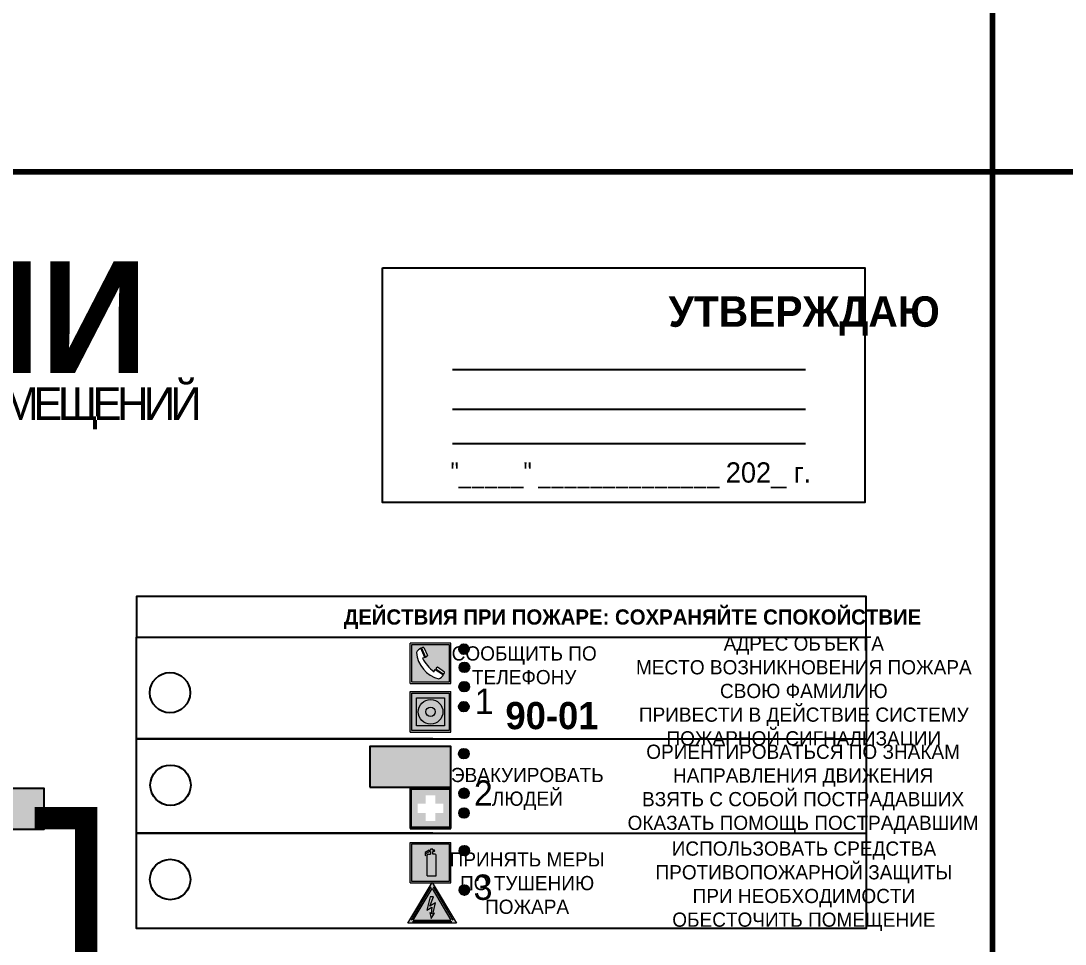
# Model space of a CAD drawing. Header units: millimetres. Extents: x 13114 to 67229, y 22859 to 38520.
# Drawn here: x 17675.6 to 17881.3, y 24916.2 to 25098 of the extents above; entities that cross this region are included whole.
import ezdxf

# ---------------------------------------------------------------- set-up
doc = ezdxf.new("R2010")
doc.units = ezdxf.units.MM
doc.layers.add('План_Штампы', color=7, linetype='Continuous')
doc.styles.add('обычный', font='arial.ttf')

# ---------------------------------------------------------------- blocks, each defined once
blk = doc.blocks.new('A$C3E6D3DDE')
at = {"lineweight": 5}
h = blk.add_hatch(color=40, dxfattribs=at)
h.paths.add_polyline_path([(24.1, 1.45), (16.46, -11.35), (31.74, -11.35)])
h.paths.add_polyline_path([(24.09, -0.46), (30.03, -10.41), (18.14, -10.41)], flags=16)
h.paths.add_polyline_path([(24.54, -3.08), (23.41, -6.02), (25.13, -5.01), (24.33, -8.5), (24.82, -8.27), (23.79, -9.86), (23.4, -8.04), (23.8, -8.43), (24.04, -6.29), (22.39, -7.25), (23.44, -3.08)], flags=0)
h = blk.add_hatch(color=256, dxfattribs=at)
h.paths.add_polyline_path([(24.37, 0.03, 0.567511), (23.82, 0.03), (17.59, -10.4, 0.582454), (17.86, -10.88), (30.32, -10.88, 0.582149), (30.6, -10.4)])
h.paths.add_polyline_path([(24.09, -0.46), (18.14, -10.41), (30.03, -10.41)], flags=16)
h.paths.add_polyline_path([(24.54, -3.08), (23.41, -6.02), (25.13, -5.01), (24.33, -8.5), (24.82, -8.27), (23.79, -9.86), (23.4, -8.04), (23.8, -8.43), (24.04, -6.29), (22.39, -7.25), (23.44, -3.08)], flags=0)
h = blk.add_hatch(color=40, dxfattribs=at)
h.paths.add_polyline_path([(24.09, -0.46), (18.14, -10.41), (30.03, -10.41)])
h.paths.add_polyline_path([(24.82, -8.27), (23.79, -9.86), (23.4, -8.04), (23.8, -8.43), (24.04, -6.29), (22.39, -7.25), (23.44, -3.08), (24.54, -3.08), (23.41, -6.02), (25.13, -5.01), (24.33, -8.5)], flags=16)
at = {"color": 40, "lineweight": 5}
for p, q in [((16.46, -11.35), (24.1, 1.45)), ((24.1, 1.45), (31.74, -11.35))]:
    blk.add_line(p, q, dxfattribs=at)
at = {"lineweight": 5}
for p, q in [((17.59, -10.4), (23.82, 0.03)), ((24.37, 0.03), (30.6, -10.4)), ((18.14, -10.41), (24.09, -0.46)), ((23.44, -3.08), (22.39, -7.25)), ((23.41, -6.02), (24.54, -3.08)), ((24.54, -3.08), (23.44, -3.08)), ((24.09, -0.46), (30.03, -10.41)), ((22.39, -7.25), (24.04, -6.29)), ((25.13, -5.01), (23.41, -6.02)), ((24.04, -6.29), (23.8, -8.43)), ((24.33, -8.5), (25.13, -5.01)), ((23.8, -8.43), (23.4, -8.04)), ((23.4, -8.04), (23.79, -9.86)), ((23.79, -9.86), (24.82, -8.27)), ((24.82, -8.27), (24.33, -8.5)), ((17.86, -10.88), (30.32, -10.88)), ((18.14, -10.41), (30.03, -10.41))]:
    blk.add_line(p, q, dxfattribs=at)
at = {"color": 50, "lineweight": 5}
blk.add_line((31.74, -11.35), (16.46, -11.35), dxfattribs=at)
blk = doc.blocks.new('A$C456E1F9C')
at = {"lineweight": 5}
h = blk.add_hatch(color=242, dxfattribs=at)
h.paths.add_polyline_path([(0.51, -1.47), (0.51, -13.26), (12.29, -13.26), (12.29, -1.47)])
h.paths.add_polyline_path([(5.42, -4.95, -0.254479), (4.78, -5.4), (3.52, -2.53, -0.209735), (4.23, -2.4)], flags=16)
h.paths.add_polyline_path([(8.53, -8.6), (10.87, -10.17), (10.54, -10.76), (8.03, -9.13, -0.192251)], flags=16)
h.paths.add_polyline_path([(4.61, -5.49, 0.005518), (3.87, -5.72, 0.128647), (7.49, -10.01, 0.00809), (7.83, -9.33), (10.47, -10.97, -0.16736), (8.99, -12.25, -0.327862), (1.95, -3.95, -0.166952), (3.36, -2.62)], flags=16)
at = {"color": 242, "lineweight": 5}
for p, q in [((0, -13.77), (0, -0.97)), ((12.8, -0.97), (0, -0.97)), ((4.61, -5.49), (3.36, -2.62)), ((3.52, -2.53), (4.78, -5.4)), ((4.23, -2.4), (5.42, -4.95)), ((12.8, -13.77), (12.8, -0.97)), ((7.83, -9.33), (10.47, -10.97)), ((8.03, -9.13), (10.54, -10.76)), ((10.81, -10.12), (8.53, -8.6)), ((10.54, -10.76), (10.8, -10.3)), ((10.8, -10.3), (10.81, -10.12)), ((0, -13.77), (12.8, -13.77))]:
    blk.add_line(p, q, dxfattribs=at)
blk.add_lwpolyline([(0.51, -1.47), (12.29, -1.47), (12.29, -13.26), (0.51, -13.26)], close=True, dxfattribs=at)
for centre, radius, start, end in [((4.59, -5.34), 2.99, 114.2845, 152.1974), ((4.02, -3.27), 0.891, 76.3284, 123.7092), ((11.12, -3.31), 9.19, 183.9915, 256.6009), ((14.98, -39.1), 35.17, 107.1487, 108.4135), ((13.86, -0.94), 11.08, 205.5536, 234.8762), ((4.68, -4.59), 0.824, 276.9621, 334.0723), ((-13.31, 0.8), 23.44, 332.5487, 334.4027), ((8.94, -9.5), 0.989, 114.4092, 157.9388), ((7.87, -9.46), 3, 291.9291, 329.9329)]:
    blk.add_arc(centre, radius, start, end, dxfattribs=at)
blk = doc.blocks.new('A$C54414219')
at = {"true_color": 0xffffff}
h = blk.add_hatch(color=7, dxfattribs=at)
h.paths.add_polyline_path([(2.39, -9.45), (2.39, -18.3), (11.23, -18.3), (11.23, -9.45)], flags=0)
h.paths.add_polyline_path([(10.71, -13.87, -1), (2.92, -13.87, -1)], flags=0)
h.paths.add_polyline_path([(8.3, -13.87, -1), (5.33, -13.87, -1)], flags=0)
h.paths.add_polyline_path([(0.41, -7.47), (0.41, -20.27), (13.21, -20.27), (13.21, -7.47)])
h.paths.add_polyline_path([(0.92, -19.77), (12.71, -19.77), (12.71, -7.98), (0.92, -7.98)], flags=16)
h.paths.add_polyline_path([(11.23, -9.45), (11.23, -18.3), (2.39, -18.3), (2.39, -9.45)], flags=0)
at = {"lineweight": 5}
h = blk.add_hatch(color=242, dxfattribs=at)
h.paths.add_polyline_path([(12.71, -7.98), (0.92, -7.98), (0.92, -19.77), (12.71, -19.77)])
h.paths.add_polyline_path([(11.23, -18.3), (2.39, -18.3), (2.39, -9.45), (11.23, -9.45)], flags=16)
h.paths.add_polyline_path([(10.71, -13.87, -1), (2.92, -13.87, -1)], flags=0)
h.paths.add_polyline_path([(8.3, -13.87, -1), (5.33, -13.87, -1)], flags=0)
at = {"true_color": 0xffffff}
h = blk.add_hatch(color=7, dxfattribs=at)
h.paths.add_polyline_path([(2.39, -9.45), (2.39, -18.3), (11.23, -18.3), (11.23, -9.45)])
h.paths.add_polyline_path([(10.71, -13.87, -1), (2.92, -13.87, -1)], flags=16)
h.paths.add_polyline_path([(8.3, -13.87, -1), (5.33, -13.87, -1)], flags=0)
at = {"lineweight": 5}
h = blk.add_hatch(color=242, dxfattribs=at)
h.paths.add_polyline_path([(2.92, -13.87, 1), (10.71, -13.87, 1)])
h.paths.add_polyline_path([(8.3, -13.87, -1), (5.33, -13.87, -1)], flags=16)
at = {"color": 242, "lineweight": 5}
for p, q in [((0.41, -20.27), (0.41, -7.47)), ((0.41, -7.47), (13.21, -7.47)), ((0.41, -7.47), (13.21, -7.47)), ((13.21, -20.27), (13.21, -7.47)), ((0.41, -20.27), (13.21, -20.27))]:
    blk.add_line(p, q, dxfattribs=at)
for points in [[(0.92, -7.98), (12.71, -7.98), (12.71, -19.77), (0.92, -19.77)], [(2.39, -9.45), (11.23, -9.45), (11.23, -18.3), (2.39, -18.3)]]:
    blk.add_lwpolyline(points, close=True, dxfattribs=at)
for radius in [3.89, 1.49]:
    blk.add_circle((6.81, -13.87), radius, dxfattribs=at)
blk = doc.blocks.new('A$C32E8229D')
at = {"true_color": 0xffffff}
blk.add_hatch(color=7, dxfattribs=at).paths.add_polyline_path([(0, 0), (0, -8), (16, -8), (16, 0)])
h = blk.add_hatch(color=126)
h.paths.add_polyline_path([(0.2, -0.2), (15.8, -0.2), (15.8, -7.8), (0.2, -7.8)])
h.paths.add_polyline_path([(13.49, -2.05), (12.08, -2.05), (11.37, -2.63, 0.162397), (11.29, -2.84), (11.29, -3.63), (10.35, -3.63), (10.35, -4.05), (11.68, -4.05), (11.68, -3.48), (12.26, -4.28), (11.29, -5.1), (11.29, -6.78), (11.85, -6.78), (11.85, -5.44), (12.8, -4.64), (12.8, -5.94), (14.46, -5.94), (14.46, -5.39), (13.45, -5.39), (13.45, -3.97), (12.46, -2.59), (13.15, -2.59), (13.69, -3.34), (14.18, -3)], flags=16)
h.paths.add_polyline_path([(10.74, -1.82, 1), (11.8, -1.82, 1)], flags=16)
h.paths.add_polyline_path([(9.39, -3.59), (5.99, -3.59), (6.56, -3.03), (5.91, -3.03), (5.1, -3.83), (5.91, -4.64), (6.56, -4.64), (5.99, -4.09), (9.39, -4.09)], flags=16)
h.paths.add_polyline_path([(4.29, -1.08), (1.72, -1.08), (1.72, -6.6), (4.29, -6.6)], flags=16)
at = {"color": 126}
blk.add_lwpolyline([(16, -8), (0, -8), (0, 0), (16, 0)], close=True, dxfattribs=at)
blk = doc.blocks.new('A$C18900ED3')
h = blk.add_hatch(color=126)
h.paths.add_polyline_path([(-0.18, -0.18), (-7.02, -0.18), (-7.02, -7.02), (-0.18, -7.02)])
h.paths.add_polyline_path([(-5.89, -4.46), (-5.89, -2.77), (-4.46, -2.77), (-4.46, -1.31), (-2.77, -1.31), (-2.77, -2.77), (-1.33, -2.77), (-1.33, -4.46), (-2.77, -4.46), (-2.77, -5.89), (-4.46, -5.89), (-4.46, -4.46)], flags=16)
at = {"color": 126}
for p, q in [((-7.2, 0), (-7.2, -7.2)), ((0, 0), (-7.2, 0)), ((0, -7.2), (0, 0)), ((-7.02, -7.02), (-7.02, -0.18)), ((-7.02, -0.18), (-0.18, -0.18)), ((-0.18, -0.18), (-0.18, -7.02)), ((-7.2, -7.2), (0, -7.2)), ((-0.18, -7.02), (-7.02, -7.02))]:
    blk.add_line(p, q, dxfattribs=at)
blk = doc.blocks.new('A$C3AD82952')
at = {"true_color": 0xf5f5ff}
h = blk.add_hatch(color=7, dxfattribs=at)
h.dxf.hatch_style = 1
h.paths.add_polyline_path([(8.21, 8.73, 0.414214), (7.89, 9.05), (7.22, 9.05), (7.22, 9.92), (7.59, 9.92, 1), (7.57, 10.36), (7.22, 10.36), (7.22, 10.6), (6.43, 10.6), (6.43, 10.36), (6.01, 10.36), (4.74, 9.59), (4.74, 8.69), (4.98, 8.73), (4.98, 9.26), (6.12, 9.91), (6.43, 9.91), (6.43, 9.05), (5.76, 9.05, 0.414214), (5.44, 8.73), (5.44, 2.2), (8.21, 2.2)], flags=0)
h.paths.add_polyline_path([(12.8, 12.8), (0, 12.8), (0, 0), (12.8, 0)])
h.paths.add_polyline_path([(0.51, 12.29), (12.29, 12.29), (12.29, 0.51), (0.51, 0.51)], flags=16)
h.paths.add_polyline_path([(4.74, 9.59), (6.01, 10.36), (6.43, 10.36), (6.43, 10.6), (7.22, 10.6), (7.22, 10.36), (7.59, 10.36, -0.94586), (7.59, 9.92), (7.22, 9.92), (7.22, 9.05), (7.89, 9.05, -0.414214), (8.21, 8.73), (8.21, 2.2), (5.44, 2.2), (5.44, 8.73, -0.414214), (5.76, 9.05), (6.43, 9.05), (6.43, 9.91), (6.12, 9.91), (4.98, 9.26), (4.98, 8.73), (4.74, 8.69)], flags=0)
h = blk.add_hatch(color=242)
h.dxf.hatch_style = 1
h.paths.add_polyline_path([(12.29, 12.29), (0.51, 12.29), (0.51, 0.51), (12.29, 0.51)])
h.paths.add_polyline_path([(4.74, 8.69), (4.74, 9.59), (6.01, 10.36), (6.43, 10.36), (6.43, 10.6), (7.22, 10.6), (7.22, 10.36), (7.59, 10.36, -0.94586), (7.59, 9.92), (7.22, 9.92), (7.22, 9.05), (7.89, 9.05, -0.414214), (8.21, 8.73), (8.21, 2.2), (5.44, 2.2), (5.44, 8.73, -0.414214), (5.76, 9.05), (6.43, 9.05), (6.43, 9.91), (6.12, 9.91), (4.98, 9.26), (4.98, 8.73)], flags=16)
h = blk.add_hatch(color=7, dxfattribs=at)
h.dxf.hatch_style = 1
h.paths.add_polyline_path([(8.21, 8.73, 0.414214), (7.89, 9.05), (7.22, 9.05), (7.22, 9.92), (7.59, 9.92, 1), (7.57, 10.36), (7.22, 10.36), (7.22, 10.6), (6.43, 10.6), (6.43, 10.36), (6.01, 10.36), (4.74, 9.59), (4.74, 8.69), (4.98, 8.73), (4.98, 9.26), (6.12, 9.91), (6.43, 9.91), (6.43, 9.05), (5.76, 9.05, 0.414214), (5.44, 8.73), (5.44, 2.2), (8.21, 2.2)])
at = {"color": 242, "lineweight": 5}
for p, q in [((0, 0), (0, 12.8)), ((0, 12.8), (12.8, 12.8)), ((6.01, 10.36), (4.74, 9.59)), ((4.98, 9.26), (6.12, 9.91)), ((6.01, 10.36), (6.43, 10.36)), ((6.12, 9.91), (6.43, 9.91)), ((7.22, 10.6), (6.43, 10.6)), ((6.43, 10.6), (6.43, 10.36)), ((6.43, 9.91), (6.43, 9.05)), ((7.22, 10.36), (7.22, 10.6)), ((7.59, 10.36), (7.22, 10.36)), ((7.22, 9.05), (7.22, 9.92)), ((7.59, 9.92), (7.22, 9.92)), ((12.8, 0), (12.8, 12.8)), ((4.74, 9.59), (4.74, 8.69)), ((4.74, 8.69), (4.98, 8.73)), ((4.98, 8.73), (4.98, 9.26)), ((5.44, 2.2), (5.44, 8.73)), ((5.76, 9.05), (6.43, 9.05)), ((7.89, 9.05), (7.22, 9.05)), ((8.21, 2.2), (8.21, 8.73)), ((0, 0), (12.8, 0)), ((5.44, 2.2), (8.21, 2.2))]:
    blk.add_line(p, q, dxfattribs=at)
blk.add_lwpolyline([(0.51, 12.29), (12.29, 12.29), (12.29, 0.51), (0.51, 0.51)], close=True, dxfattribs=at)
for centre, radius, start, end in [((7.58, 10.14), 0.223, 273.1875, 86.8125), ((5.76, 8.73), 0.32, 90, 180), ((7.89, 8.73), 0.32, 0, 90)]:
    blk.add_arc(centre, radius, start, end, dxfattribs=at)
blk = doc.blocks.new('A$C7B4425F7')
at = {"true_color": 0xffffff}
blk.add_hatch(color=7, dxfattribs=at).paths.add_polyline_path([(0, 0), (-16, 0), (-16, -8), (0, -8)])
h = blk.add_hatch(color=126)
h.paths.add_polyline_path([(-0.2, -0.2), (-15.8, -0.2), (-15.8, -7.8), (-0.2, -7.8)])
h.paths.add_polyline_path([(-11.76, -2.03), (-11.76, -3.66), (-11.17, -3.66, -0.568275), (-11.17, -6.18), (-12.58, -6.18), (-12.58, -2.03)], flags=16)
h.paths.add_polyline_path([(-13.33, -4.12, -0.495768), (-13.59, -6.18), (-15.03, -6.18), (-15.03, -2.03), (-13.59, -2.03, -0.487973)], flags=16)
h.paths.add_polyline_path([(-10.25, -2.03), (-9.48, -2.03), (-9.48, -6.18), (-10.25, -6.18)], flags=16)
h.paths.add_polyline_path([(-13.84, -3.69), (-14.24, -3.69), (-14.24, -3.03), (-13.9, -3.03, -0.692621)], flags=0)
h.paths.add_polyline_path([(-9.15, -2.03), (-8.4, -2.03), (-8.04, -3.07), (-7.68, -2.03), (-6.93, -2.03), (-7.64, -4.1), (-6.93, -6.18), (-7.68, -6.18), (-8.04, -5.14), (-8.4, -6.18), (-9.15, -6.18), (-8.44, -4.1)], flags=16)
h.paths.add_polyline_path([(-11.76, -4.46), (-11.42, -4.46, -0.692621), (-11.36, -5.12), (-11.76, -5.12)], flags=0)
h.paths.add_polyline_path([(-13.9, -5.2), (-14.24, -5.2), (-14.24, -4.55), (-13.84, -4.55, -0.708038)], flags=0)
edge = h.paths.add_edge_path(flags=16)
edge.add_ellipse((-5.51, -4.08), major_axis=(0, 2.05), ratio=0.586184, start_angle=0, end_angle=360)
edge = h.paths.add_edge_path(flags=0)
edge.add_ellipse((-5.51, -4.08), major_axis=(0, 1.14), ratio=0.454828, start_angle=0, end_angle=360)
h.paths.add_polyline_path([(-4.13, -4.96, 0.377264), (-3.48, -4.52, 0.0555), (-3.16, -2.03), (-1.66, -2.03), (-1.66, -4.96), (-0.96, -4.96), (-0.96, -7.01), (-1.75, -7.01), (-1.75, -6.18), (-3.3, -6.18), (-3.3, -7.02), (-4.13, -7.02)], flags=16)
h.paths.add_polyline_path([(-2.73, -2.91), (-2.28, -2.91), (-2.28, -4.96), (-3.05, -4.96, 0.079136)], flags=0)
at = {"color": 126}
blk.add_lwpolyline([(-16, -8), (0, -8), (0, 0), (-16, 0)], close=True, dxfattribs=at)

msp = doc.modelspace()

# ---------------------------------------------------------------- hatches: boundary and pattern name
at = {"lineweight": 0}
h = msp.add_hatch(color=256, dxfattribs=at)
h.dxf.hatch_style = 1
h.paths.add_polyline_path([(17761.91, 24974.27, 1), (17763.84, 24974.27, 1)])
h = msp.add_hatch(color=256, dxfattribs=at)
h.dxf.hatch_style = 1
h.paths.add_polyline_path([(17762.02, 24970.69, 1), (17763.95, 24970.69, 1)])
h = msp.add_hatch(color=256, dxfattribs=at)
h.dxf.hatch_style = 1
h.paths.add_polyline_path([(17761.98, 24966.87, 1), (17763.91, 24966.87, 1)])
h = msp.add_hatch(color=256, dxfattribs=at)
h.dxf.hatch_style = 1
h.paths.add_polyline_path([(17761.89, 24962.95, 1), (17763.83, 24962.95, 1)])
h = msp.add_hatch(color=256, dxfattribs=at)
h.dxf.hatch_style = 1
h.paths.add_polyline_path([(17761.91, 24953.68, 1), (17763.84, 24953.68, 1)])
h = msp.add_hatch(color=256, dxfattribs=at)
h.dxf.hatch_style = 1
h.paths.add_polyline_path([(17761.95, 24945.9, 1), (17763.88, 24945.9, 1)])
h = msp.add_hatch(color=256, dxfattribs=at)
h.dxf.hatch_style = 1
h.paths.add_polyline_path([(17761.94, 24942, 1), (17763.87, 24942, 1)])
h = msp.add_hatch(color=256, dxfattribs=at)
h.dxf.hatch_style = 1
h.paths.add_polyline_path([(17762, 24934.57, 1), (17763.93, 24934.57, 1)])
h = msp.add_hatch(color=256, dxfattribs=at)
h.dxf.hatch_style = 1
h.paths.add_polyline_path([(17762, 24926.81, 1), (17763.93, 24926.81, 1)])

# ---------------------------------------------------------------- linework, layer by layer
at = {"color": 6, "lineweight": 100}
for points in [[(17266.97, 25068.3), (17866.97, 25068.3), (17866.97, 25463.3), (17266.97, 25463.3)], [(17866.97, 25068.3), (18466.97, 25068.3), (18466.97, 25463.3), (17866.97, 25463.3)], [(17266.97, 24673.3), (17866.97, 24673.3), (17866.97, 25068.3), (17266.97, 25068.3)], [(17866.97, 24673.3), (18466.97, 24673.3), (18466.97, 25068.3), (17866.97, 25068.3)]]:
    msp.add_lwpolyline(points, close=True, dxfattribs=at)
for points in [[(17746.85, 25049.38), (17841.85, 25049.38), (17841.85, 25003.17), (17746.85, 25003.17)], [(17698.37, 24976.62), (17842.13, 24976.62), (17842.13, 24984.67), (17698.37, 24984.67)], [(17698.37, 24976.62), (17842.13, 24976.62), (17842.13, 24919.22), (17698.37, 24919.22)]]:
    msp.add_lwpolyline(points, close=True)
for points in [[(17760.6, 25029.33), (17830.13, 25029.33)], [(17760.6, 25021.57), (17830.13, 25021.57)], [(17760.6, 25014.78), (17830.13, 25014.78)], [(17756.78, 24956.63), (17698.37, 24956.63), (17842.13, 24956.63)], [(17756.78, 24938.05), (17698.37, 24938.05), (17842.13, 24938.05)]]:
    msp.add_lwpolyline(points)
at = {"lineweight": 100, "const_width": 4.4}
msp.add_lwpolyline([(17678.36, 24941), (17688.49, 24941), (17688.49, 24760.37), (17287.78, 24760.37), (17287.78, 24941), (17445.92, 24941)], dxfattribs=at)
for centre, radius in [((17762.88, 24974.27), 0.966), ((17762.98, 24970.69), 0.966), ((17704.99, 24965.7), 3.98), ((17762.94, 24966.87), 0.966), ((17762.86, 24962.95), 0.966), ((17762.87, 24953.68), 0.966), ((17705.09, 24947.47), 3.98), ((17762.91, 24945.9), 0.966), ((17762.9, 24942), 0.966), ((17762.96, 24934.57), 0.966), ((17705.03, 24928.9), 3.98), ((17762.97, 24926.81), 0.966)]:
    msp.add_circle(centre, radius)

# ---------------------------------------------------------------- block references
for name, p, xscale, yscale, zscale in [('A$C456E1F9C', (17752.32, 24976.09), 0.625, 0.625, 0.625), ('A$C54414219', (17752.06, 24970.6), 0.625, 0.625, 0.625), ('A$C18900ED3', (17760.32, 24946.95), 1.111111111007631, 1.111111111007631, 1.111111111007631), ('A$C3AD82952', (17752.27, 24928.22), 0.625, 0.625, 0.625), ('A$C3E6D3DDE', (17741.56, 24927.41), 0.625, 0.625, 0.625)]:
    msp.add_blockref(name, p, dxfattribs=dict(xscale=xscale, yscale=yscale, zscale=zscale))
at = {"xscale": -1}
msp.add_blockref('A$C32E8229D', (17760.32, 24955.1), dxfattribs=at)
at = {"layer": 'План_Штампы'}
msp.add_blockref('A$C7B4425F7', (17680.23, 24946.83), dxfattribs=at)

# ---------------------------------------------------------------- texts
at = {"lineweight": 0, "style": 'обычный'}
for s, insert, char_height, width, attachment_point in [('{\\fProxima Nova Rg|b1|i0|c204|p2;ПЛАН ЭВАКУАЦИИ}', (17423.49, 25050.67), 22, 493.8901, 1), ('\\pi-18,l18,t18;{\\fProxima Nova Rg|b1|i0|c204|p2;УТВЕРЖДАЮ\\H1.1997x; }', (17829.89, 25039.91), 6, 126.6484, 5), ('{\\fArial Narrow|b0|i0|c204|p34;"_____" ______________ \\fProxima Nova Rg|b0|i0|c204|p2;202_ г. }', (17795.76, 25008.5), 4, 78.6503, 5), ('{\\fProxima Nova Rg|b1|i0|c204|p2;ДЕЙСТВИЯ ПРИ ПОЖАРЕ: СОХРАНЯЙТЕ СПОКОЙСТВИЕ\\H1.6644x; }', (17796.08, 24980.18), 3, 175.1736, 5), ('\\pi-8.4,l8.4,t8.4;{\\fProxima Nova Rg|b0|i0|c204|p2;АДРЕС ОБЪЕКТА\\PМЕСТО ВОЗНИКНОВЕНИЯ ПОЖАРА \\PСВОЮ ФАМИЛИЮ\\PПРИВЕСТИ В ДЕЙСТВИЕ СИСТЕМУ \\PПОЖАРНОЙ СИГНАЛИЗАЦИИ}', (17829.82, 24965.64), 2.8, 126.6484, 5), ('{\\fProxima Nova Rg|b0|i0|c204|p2;СООБЩИТЬ ПО \\PТЕЛЕФОНУ}', (17774.75, 24971.08), 2.8, 126.6484, 5), ('{\\fProxima Nova Rg|b0|i0|c204|p2;1\\H1.1667x; }', (17766.85, 24964.01), 5, 126.6484, 5), ('{\\fProxima Nova Rg|b1|i0|c204|p2;\\H1.0714x;90-01\\fProxima Nova Rg|b0|i0|c204|p2;\\H0.93331x; \\H1.3449x; }', (17780.22, 24961.15), 5, 126.6484, 5), ('\\pi-8.4,l8.4,t8.4;{\\fProxima Nova Rg|b0|i0|c204|p2;ОРИЕНТИРОВАТЬСЯ ПО ЗНАКАМ \\PНАПРАВЛЕНИЯ ДВИЖЕНИЯ\\PВЗЯТЬ С СОБОЙ ПОСТРАДАВШИХ\\PОКАЗАТЬ ПОМОЩЬ ПОСТРАДАВШИМ}', (17829.68, 24946.66), 2.8, 126.6484, 5), ('{\\fProxima Nova Rg|b0|i0|c204|p2;ЭВАКУИРОВАТЬ \\PЛЮДЕЙ}', (17775.36, 24946.75), 2.8, 126.6484, 5), ('{\\fProxima Nova Rg|b0|i0|c204|p2;2\\H1.1967x; }', (17766.7, 24945.93), 5, 126.6484, 5), ('\\pi-8.4,l8.4,t8.4;{\\fProxima Nova Rg|b0|i0|c204|p2;ИСПОЛЬЗОВАТЬ СРЕДСТВА \\PПРОТИВОПОЖАРНОЙ ЗАЩИТЫ \\PПРИ НЕОБХОДИМОСТИ \\PОБЕСТОЧИТЬ ПОМЕЩЕНИЕ}', (17829.84, 24927.59), 2.8, 126.6484, 5), ('{\\fProxima Nova Rg|b0|i0|c204|p2;ПРИНЯТЬ МЕРЫ \\PПО ТУШЕНИЮ \\PПОЖАРА}', (17775.32, 24928.18), 2.8, 126.6484, 5), ('{\\fProxima Nova Rg|b0|i0|c204|p2;3\\H1.1967x; }', (17766.64, 24927.35), 5, 126.6484, 5)]:
    msp.add_mtext(s, dxfattribs=dict(at, insert=insert, char_height=char_height, width=width, attachment_point=attachment_point))
at = {"color": 0, "lineweight": 0, "insert": (17572.83, 25026), "char_height": 8, "width": 449.2158, "attachment_point": 5, "style": 'обычный'}
msp.add_mtext('{\\fArial Black|b1|i0|c204|p34;\\H2x;\\T0.85;  \\fArial Narrow|b0|i0|c204|p34;\\H0.8x;\\W0.9;\\P\\fProxima Nova Rg|b0|i0|c204|p2;\\H0.5x;\\W1;\\C256;ПРИ ПОЖАРЕ  ИЛИ ДРУГИХ ЧРЕЗВЫЧАЙНЫХ СИТУАЦИЯХ  ИЗ ПОМЕЩЕНИЙ \\fProxima Nova Rg|b1|i0|c204|p2;\\H1.25x;\\PЦЭО: РП-4   2 ЭТАЖ}', dxfattribs=at)

doc.saveas('drawing.dxf')
